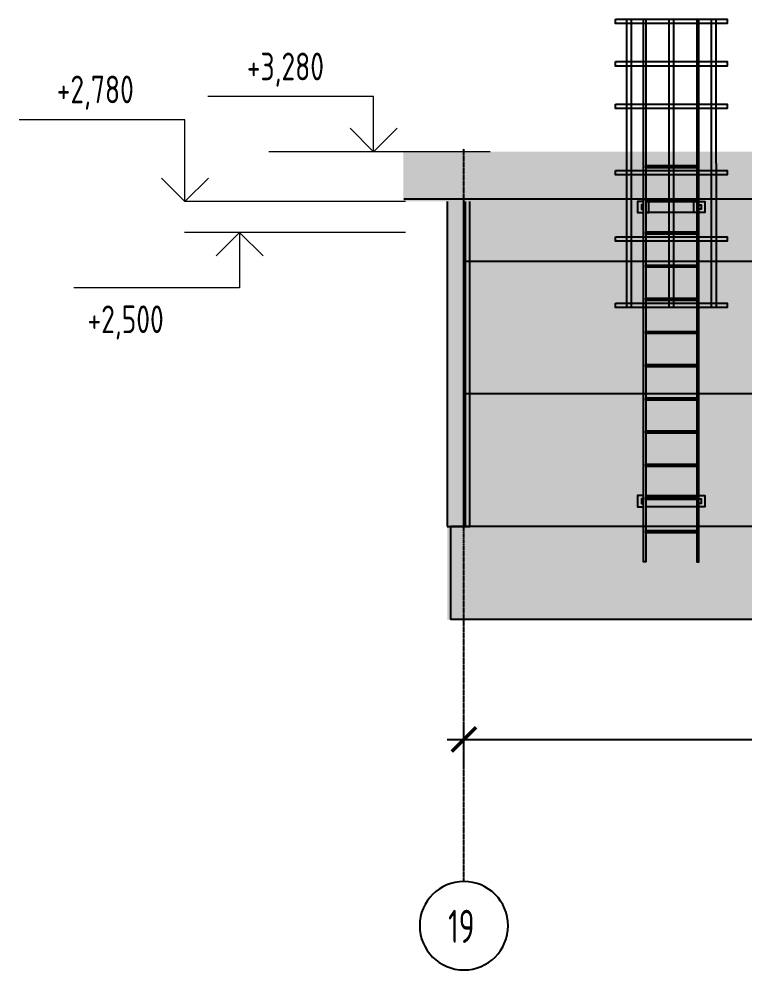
# Model space of a CAD drawing. Header units: millimetres. Extents: x 2162 to 93478, y -2737 to 52379.
# Drawn here: x 2162 to 8727, y 27258 to 35858 of the extents above; entities that cross this region are included whole.
import ezdxf

# ---------------------------------------------------------------- set-up
doc = ezdxf.new("R2010")
doc.units = ezdxf.units.MM
doc.linetypes.add('Штрихпунктир 15 х 2 х 2 мм', pattern=[19, 15, -2, 0, -2])
doc.linetypes.add('Штрихпунктирная', pattern=[30, 25, -2.25, 0.5, -2.25])
doc.layers.add('Axes', color=40, linetype='Штрихпунктирная')
doc.layers.add('Dimension', color=4, linetype='Continuous')
doc.layers.add('Level', color=7, linetype='Continuous', lineweight=9)
doc.layers.add('Text', color=219, linetype='Continuous', lineweight=20)
doc.styles.add('GOST Common', font='gost.shx', dxfattribs={"width": 0.9, "height": 300})
doc.styles.add('GOST Common_1', font='gost.shx', dxfattribs={"width": 0.8, "height": 250})
doc.styles.add('KOTE', font='romrust.shx', dxfattribs={"width": 0.8})
doc.dimstyles.new('ayala 100', dxfattribs={"dimscale": 50, "dimtxt": 6, "dimasz": 4.4, "dimexe": 3, "dimexo": 5, "dimgap": 1, "dimtad": 1, "dimtoh": 1, "dimdec": 0, "dimzin": 9, "dimdsep": 46, "dimtxsty": 'KOTE', "dimblk": 'ARCHTICK', "dimcen": 0, "dimdle": 3, "dimclrd": 4, "dimclre": 4, "dimclrt": 3, "dimadec": 0, "dimazin": 0, "dimtfac": 0.666667, "dimtdec": 0, "dimtix": 1, "dimtmove": 1, "dimatfit": 0, "dimfxl": 1, "dimtvp": 1, "dimtolj": 1, "dimarcsym": 0})

# ---------------------------------------------------------------- blocks, each defined once
blk = doc.blocks.new('Level 1')
at = {"color": 0}
for p, q in [((4860, 500), (3360, 500)), ((4860, 0), (4860, 500)), ((4860, 0), (4647.9, 212.1)), ((4860, 0), (5072.1, 212.1)), ((6360, 0), (4360, 0))]:
    blk.add_line(p, q, dxfattribs=at)
blk = doc.blocks.new('l5')
at = {"color": 0}
for p, q in [((-7119.673, -1810.791), (-7119.473, -1810.791)), ((-7114.873, -1810.791), (-7114.673, -1810.791)), ((-7119.473, -1827.291), (-7114.873, -1827.291)), ((-7115.132, -1828.291), (-7119.473, -1828.291)), ((-7119.473, -1853.891), (-7114.873, -1853.891)), ((-7114.873, -1854.891), (-7119.473, -1854.891))]:
    blk.add_line(p, q, dxfattribs=at)
for points in [[(-7122.216, -1810.791), (-7112.131, -1810.791), (-7112.131, -1811.191), (-7122.216, -1811.191)], [(-7120.794, -1810.791), (-7120.794, -1836.891), (-7121.194, -1836.891), (-7121.194, -1810.791)], [(-7116.973, -1810.791), (-7116.973, -1836.891), (-7117.373, -1836.891), (-7117.373, -1810.791)], [(-7113.139, -1810.791), (-7113.127, -1836.891), (-7113.527, -1836.891), (-7113.539, -1810.791)], [(-7122.216, -1814.641), (-7112.131, -1814.641), (-7112.131, -1815.041), (-7122.216, -1815.041)], [(-7122.216, -1818.491), (-7112.131, -1818.491), (-7112.131, -1818.891), (-7122.216, -1818.891)], [(-7122.216, -1824.491), (-7112.131, -1824.491), (-7112.131, -1824.891), (-7122.216, -1824.891)], [(-7114.873, -1824.042), (-7114.873, -1824.242), (-7119.473, -1824.242), (-7119.473, -1824.042)], [(-7114.873, -1827.042), (-7114.873, -1827.242), (-7119.473, -1827.242), (-7119.473, -1827.042)], [(-7119.673, -1827.591), (-7119.873, -1827.591), (-7119.873, -1827.991), (-7119.673, -1827.991)], [(-7114.673, -1827.591), (-7114.473, -1827.591), (-7114.473, -1827.991), (-7114.673, -1827.991)], [(-7122.216, -1830.491), (-7112.131, -1830.491), (-7112.131, -1830.891), (-7122.216, -1830.891)], [(-7114.873, -1830.042), (-7114.873, -1830.242), (-7119.473, -1830.242), (-7119.473, -1830.042)], [(-7114.873, -1833.042), (-7114.873, -1833.242), (-7119.473, -1833.242), (-7119.473, -1833.042)], [(-7122.216, -1836.491), (-7112.131, -1836.491), (-7112.131, -1836.891), (-7122.216, -1836.891)], [(-7114.873, -1836.042), (-7114.873, -1836.242), (-7119.473, -1836.242), (-7119.473, -1836.042)], [(-7114.873, -1839.042), (-7114.873, -1839.242), (-7119.473, -1839.242), (-7119.473, -1839.042)], [(-7114.873, -1842.042), (-7114.873, -1842.242), (-7119.473, -1842.242), (-7119.473, -1842.042)], [(-7114.873, -1845.042), (-7114.873, -1845.242), (-7119.473, -1845.242), (-7119.473, -1845.042)], [(-7114.873, -1848.042), (-7114.873, -1848.242), (-7119.473, -1848.242), (-7119.473, -1848.042)], [(-7114.873, -1851.042), (-7114.873, -1851.242), (-7119.473, -1851.242), (-7119.473, -1851.042)], [(-7119.673, -1854.191), (-7119.873, -1854.191), (-7119.873, -1854.591), (-7119.673, -1854.591)], [(-7114.873, -1854.042), (-7114.873, -1854.242), (-7119.473, -1854.242), (-7119.473, -1854.042)], [(-7114.673, -1854.191), (-7114.473, -1854.191), (-7114.473, -1854.591), (-7114.673, -1854.591)], [(-7114.873, -1857.042), (-7114.873, -1857.242), (-7119.473, -1857.242), (-7119.473, -1857.042)]]:
    blk.add_lwpolyline(points, close=True, dxfattribs=at)
for points in [[(-7119.473, -1810.791), (-7119.473, -1859.891), (-7119.673, -1859.891), (-7119.673, -1810.791)], [(-7114.873, -1810.791), (-7114.873, -1859.891), (-7114.673, -1859.891), (-7114.673, -1810.791)], [(-7119.673, -1827.291), (-7120.215, -1827.291), (-7120.215, -1828.291), (-7119.673, -1828.291)], [(-7119.473, -1828.291), (-7119.215, -1828.291), (-7119.215, -1827.291), (-7119.473, -1827.291)], [(-7114.873, -1828.291), (-7115.132, -1828.291), (-7115.132, -1827.291), (-7114.873, -1827.291)], [(-7114.673, -1827.291), (-7114.132, -1827.291), (-7114.132, -1828.291), (-7114.673, -1828.291)], [(-7119.673, -1853.891), (-7120.215, -1853.891), (-7120.215, -1854.891), (-7119.673, -1854.891)], [(-7114.673, -1853.891), (-7114.132, -1853.891), (-7114.132, -1854.891), (-7114.673, -1854.891)]]:
    blk.add_lwpolyline(points, dxfattribs=at)
blk = doc.blocks.new('_ArchTick')
at = {"color": 0, "linetype": 'ByBlock', "const_width": 0.15}
blk.add_lwpolyline([(-0.5, -0.5), (0.5, 0.5)], dxfattribs=at)
blk = doc.blocks.new('*D80')
at = {"layer": 'Defpoints', "color": 0, "transparency": 16777216}
for p in [(60470.5, 29342.6), (6185.5, 28827.3), (60470.5, 28827.3)]:
    blk.add_point(p, dxfattribs=at)
at = {"layer": 'Dimension', "color": 4, "lineweight": -2, "transparency": 16777216}
for p, q in [((6185.5, 29077.3), (6185.5, 29492.6)), ((60470.5, 29077.3), (60470.5, 29492.6)), ((6035.5, 29342.6), (60620.5, 29342.6))]:
    blk.add_line(p, q, dxfattribs=at)
at = {"layer": 'Dimension', "color": 4, "lineweight": -2, "transparency": 16777216, "xscale": 220, "yscale": 220, "zscale": 220, "rotation": 180}
blk.add_blockref('_ArchTick', (6185.5, 29342.6), dxfattribs=at)
at = {"layer": 'Dimension', "color": 4, "lineweight": -2, "transparency": 16777216, "xscale": 220, "yscale": 220, "zscale": 220}
blk.add_blockref('_ArchTick', (60470.5, 29342.6), dxfattribs=at)
at = {"layer": 'Dimension', "color": 3, "transparency": 16777216, "insert": (33328, 29542.6), "char_height": 300, "attachment_point": 5, "style": 'KOTE'}
blk.add_mtext('\\A1;54285', dxfattribs=at)

msp = doc.modelspace()

# ---------------------------------------------------------------- hatches: boundary and pattern name
at = {"true_color": 0x61993b}
h = msp.add_hatch(color=85, dxfattribs=at)
h.dxf.hatch_style = 1
h.paths.add_polyline_path([(16422.8, 34657.6), (5638.4, 34657.6), (5638.4, 34210.3), (16422.8, 34210.3)])
h = msp.add_hatch(color=85, dxfattribs=at)
h.dxf.hatch_style = 1
h.paths.add_polyline_path([(6240.5, 34207.6), (6035.5, 34207.6), (6035.5, 30427.6), (6240.5, 30427.6)])
at = {"true_color": 0xecece7}
h = msp.add_hatch(color=254, dxfattribs=at)
h.dxf.hatch_style = 1
h.paths.add_polyline_path([(9109, 33667.6), (9172.5, 33667.6), (9172.5, 34207.6), (8134.3, 34207.6), (7134.3, 34207.6), (6240.5, 34207.6), (6240.5, 33667.6)])
h.paths.add_polyline_path([(6390.5, 33667.6), (6240.5, 33667.6), (6240.5, 32467.6), (9172.5, 32467.6), (9172.5, 33667.6)])
h.paths.add_polyline_path([(6240.5, 32467.6), (6240.5, 31267.6), (9172.5, 31267.7), (9172.5, 32467.6)])
at = {"true_color": 0x61993b}
h = msp.add_hatch(color=85, dxfattribs=at)
h.dxf.hatch_style = 1
h.paths.add_polyline_path([(9190, 30427.7), (9190, 31267.7), (6240.5, 31267.6), (6240.5, 31267.6), (6200.5, 31267.6), (6185.5, 31267.6), (6185.5, 30427.6)])
h.paths.add_polyline_path([(12268.8, 30427.7), (12260.5, 30457.7), (12260.5, 31203.7), (12255.5, 31203.7), (12213.2, 31247.7), (9817.8, 31247.7), (9775.5, 31203.7), (9770.5, 31203.7), (9770.5, 30457.7), (9762.3, 30427.7)])
h.paths.add_polyline_path([(9310.5, 30427.7), (9668.8, 30427.7), (9660.5, 30457.7), (9660.5, 31203.7), (9655.5, 31203.7), (9613.2, 31247.7), (9510.5, 31247.7), (9510.5, 31267.7), (9377.5, 31267.7), (9337.5, 31267.7), (9322.5, 31267.7), (9310.5, 31267.7)])
h.paths.add_polyline_path([(9310.5, 31267.7), (9190, 31267.7), (9190, 30427.7), (9310.5, 30427.7)])
h.paths.add_polyline_path([(12570.3, 31090.2), (12570.3, 30917.7), (13770.3, 30917.7), (13770.3, 31090.2)])
h.paths.add_polyline_path([(13770.3, 31155.2), (13770.3, 31247.7), (12570.3, 31247.7), (12570.3, 31155.2)])
h.paths.add_polyline_path([(12370.5, 30457.7), (12362.3, 30427.7), (12512.3, 30427.7), (12512.3, 31247.7), (12417.8, 31247.7), (12375.5, 31203.7), (12370.5, 31203.7)])
h.paths.add_polyline_path([(13770.3, 30427.7), (13770.3, 30615.2), (12570.3, 30615.2), (12570.3, 30427.7)])
h.paths.add_polyline_path([(12570.3, 30852.7), (12570.3, 30680.2), (13770.3, 30680.2), (13770.3, 30852.7)])
h.paths.add_polyline_path([(13933, 31203.7), (13928, 31203.7), (13885.7, 31247.7), (13828.3, 31247.7), (13828.3, 30427.7), (13941.3, 30427.7), (13933, 30457.7)])
h.paths.add_polyline_path([(14043, 30457.7), (14034.8, 30427.7), (15141.3, 30427.7), (15133, 30457.7), (15133, 31203.7), (15128, 31203.7), (15085.7, 31247.7), (14090.4, 31247.7), (14048, 31203.7), (14043, 31203.7)])
h.paths.add_polyline_path([(15243, 30457.7), (15234.8, 30427.7), (15325.5, 30427.7), (15325.5, 31247.7), (15290.4, 31247.7), (15248, 31203.7), (15243, 31203.7)])
h.paths.add_polyline_path([(15325.5, 31267.7), (15325.5, 30427.7), (18335.5, 30427.7), (18335.5, 31267.7)])

# ---------------------------------------------------------------- linework, layer by layer
for p, q in [((9426.6, 34228.5), (5643.3, 34228.5)), ((6035.5, 34207.6), (6035.5, 31267.6)), ((6185.5, 31267.6), (6185.5, 34207.6)), ((6200.5, 31267.6), (6200.5, 34207.6)), ((6240.5, 31267.6), (6240.5, 34207.6)), ((6185.5, 33667.6), (9109, 33667.6)), ((6390.5, 33667.6), (9172.5, 33667.6)), ((9172.5, 32467.6), (6185.5, 32467.6)), ((6035.5, 31267.6), (6185.5, 31267.6)), ((9190, 31267.7), (6065, 31267.6)), ((6065, 31267.6), (6065, 30427.6)), ((6185.5, 31267.6), (6200.5, 31267.6)), ((6200.5, 31267.6), (6240.5, 31267.6)), ((9190, 30427.7), (6065, 30427.6))]:
    msp.add_line(p, q)
at = {"layer": 'Axes', "linetype": 'Штрихпунктир 15 х 2 х 2 мм'}
msp.add_line((6185.5, 28058.4), (6185.5, 34685.5), dxfattribs=at)
at = {"layer": 'Axes', "color": 7, "linetype": 'Continuous'}
for start, end in [(0, 180), (180, 0)]:
    msp.add_arc((6185.5, 27658.4), 400, start, end, dxfattribs=at)
at = {"layer": 'Level'}
for p, q in [((5368.4, 35157.6), (3868.4, 35157.6)), ((5368.4, 34657.6), (5368.4, 35157.6)), ((3662.3, 34946.2), (2162.3, 34946.2)), ((3662.3, 34207.6), (3662.3, 34946.2)), ((5368.4, 34657.6), (5156.3, 34869.7)), ((5368.4, 34657.6), (5580.6, 34869.7)), ((6422.5, 34657.6), (4422.5, 34657.6)), ((3662.3, 34207.6), (3450.2, 34419.7)), ((3662.3, 34207.6), (3874.5, 34419.7)), ((5657.5, 34207.6), (3657.5, 34207.6))]:
    msp.add_line(p, q, dxfattribs=at)

# ---------------------------------------------------------------- block references
at = {"xscale": 100, "yscale": 100, "zscale": 100}
msp.add_blockref('l5', (719778.2, 216936.7), dxfattribs=at)
at = {"layer": 'Level', "xscale": -1, "rotation": 180}
msp.add_blockref('Level 1', (-702.5, 33927.6), dxfattribs=at)

# ---------------------------------------------------------------- texts
at = {"layer": 'Level', "char_height": 250, "width": 1186.497, "attachment_point": 1, "style": 'GOST Common'}
for s, insert in [('+3,280', (4222.6, 35553.4)), ('+2,780', (2503.4, 35345.8)), ('+2,500', (2781.8, 33267.4))]:
    msp.add_mtext(s, dxfattribs=dict(at, insert=insert))
at = {"layer": 'Text', "insert": (6042.4, 27802.9), "char_height": 300, "width": 359.156, "attachment_point": 1, "style": 'GOST Common_1'}
msp.add_mtext('19', dxfattribs=at)

# ---------------------------------------------------------------- dimensions: what is measured, and where the dimension line sits
at = {"layer": 'Dimension'}
dim = msp.add_linear_dim(base=(60470.5, 29342.6), p1=(6185.5, 28827.3), p2=(60470.5, 28827.3), dimstyle='ayala 100', dxfattribs=at)
dim.commit()
dim.dimension.update_dxf_attribs({"geometry": '*D80', "text_midpoint": (33328, 29542.6)})

doc.saveas('drawing.dxf')
